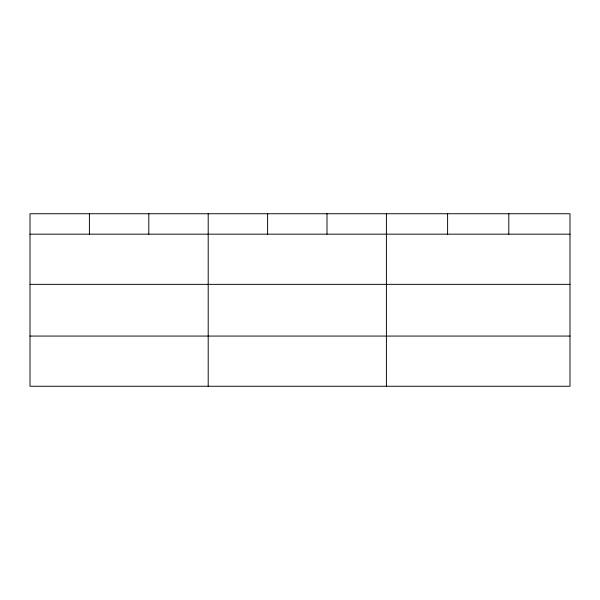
<?xml version="1.0" encoding="UTF-8"?>
<svg xmlns="http://www.w3.org/2000/svg" width="600" height="600" viewBox="0 0 600 600"><rect width="100%" height="100%" fill="white"/><g stroke="black" fill="none" stroke-linecap="round" stroke-linejoin="round"><path stroke-width="0.9" d="M570 284.355L570 213.743L30 213.743L30 386.257L570 386.257L570 284.355L30 284.355M30 234.165L570 234.165M30 336.067L570 336.067M508.8 213.743L508.8 234.165M447.6 213.743L447.6 234.165M386.4 213.743L386.4 386.257M327 213.743L327 234.165M267.6 213.743L267.6 234.165M208.2 213.743L208.2 386.257M148.8 213.743L148.8 234.165M89.4 213.743L89.4 234.165"/></g></svg>
